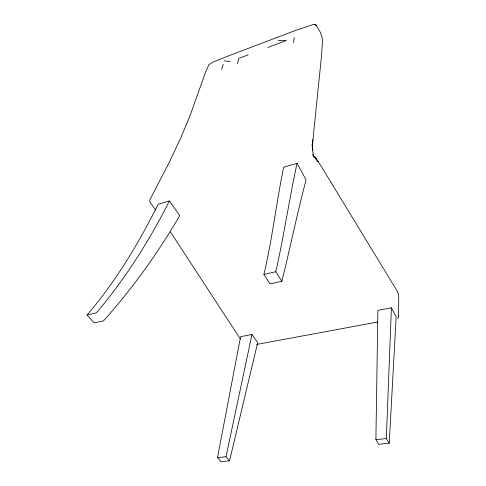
<?xml version="1.0" encoding="UTF-8"?>
<svg xmlns="http://www.w3.org/2000/svg" width="486" height="486" viewBox="0 0 486 486"><rect width="100%" height="100%" fill="white"/><g stroke="black" fill="none" stroke-linecap="round" stroke-linejoin="round"><path stroke-width="0.73" d="M378.594 310.232L391.4 307.778L396.157 316.823L389.237 443.141L378.843 444.283L375.897 439.721L377.883 310.366M155.812 210.256L150.265 202.583L149.627 201.253L150.053 199.382L169.28 162.33L181.126 137.131L189.807 116.251L205.505 72.396L208.877 64.729L213.324 61.971L225.844 56.911L295.61 30.399L313.859 24.3L316.1 25.132L320.11 31.906L321.981 36.875L322.546 41.675L321.349 57.567L313.488 134.142L312.516 145.879L312.528 145.46L312.559 150.593L312.152 144.451L313.276 155.35L313.027 154.269L313.816 157.014L313.276 155.915M312.516 145.879L312.698 139.622M389.237 443.141L386.334 438.536L391.4 307.778M398.617 315.22L398.502 317.309L397.493 318.597M398.526 316.684L398.745 295.919L398.307 293.599L397.026 290.822L321.835 167.336L317.401 160.398L314.661 157.008L313.701 156.535M293.386 42.798L294.243 37.58M217.491 457.678L240.613 336.658L251.967 334.483L257.702 342.515L229.568 460.764L221.075 461.7L217.491 457.678L226.02 456.712L229.568 460.764M297.037 163.29C289.298 199.315 283.915 235.789 275.793 271.741L281.844 281.26L270.028 283.885L263.892 274.469C272.294 239.051 276.297 202.844 283.654 167.239L297.037 163.29L306.107 179.929C297.074 213.469 290.318 247.562 281.844 281.26M226.02 456.712L251.967 334.483M237.466 63.623L238.857 58.363L248.133 54.869M221.659 69.528L223.22 64.261M169.45 200.937C149.257 240.71 125.345 278.8 96.41 312.832L87.097 314.971L94.217 322.929L103.488 320.869C132.508 288.599 157.78 253.042 179.765 215.656L169.45 200.937L158.138 204.272C138.571 243.577 115.735 281.546 87.097 314.971M267.835 47.47L286.418 40.496L278.168 40.411M263.892 274.469L275.793 271.741M256.651 344.434L377.847 322.005M375.897 439.721L386.334 438.536M224.265 60.817L230.431 61.534M313.427 156.583L314.661 157.008L318.038 161.559L315.414 157.695L313.142 155.532L313.488 155.781M312.972 155.818L314.114 156.237M315.426 158.442L316.435 159.317L315.633 158.527M170.44 231.937L240.388 338.991M315.529 24.804L314.825 24.452L316.1 25.132L315.529 24.804"/></g></svg>
